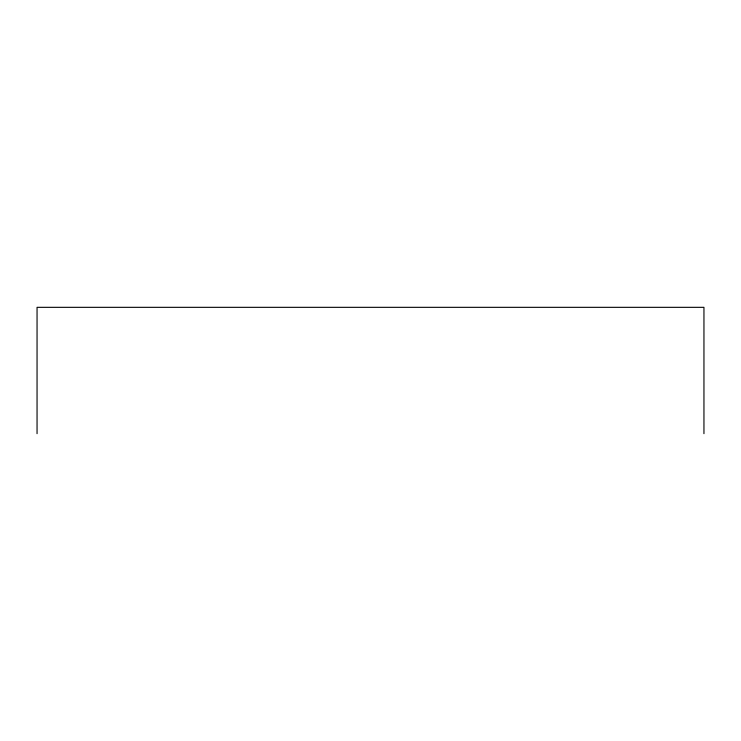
<?xml version="1.0" encoding="UTF-8"?>
<svg xmlns="http://www.w3.org/2000/svg" width="741" height="741" viewBox="0 0 741 741"><rect width="100%" height="100%" fill="white"/><g stroke="black" fill="none" stroke-linecap="round" stroke-linejoin="round"><path stroke-width="1.11" d="M703.95 433.67L703.95 307.33L37.05 307.33L37.05 433.67"/></g></svg>
